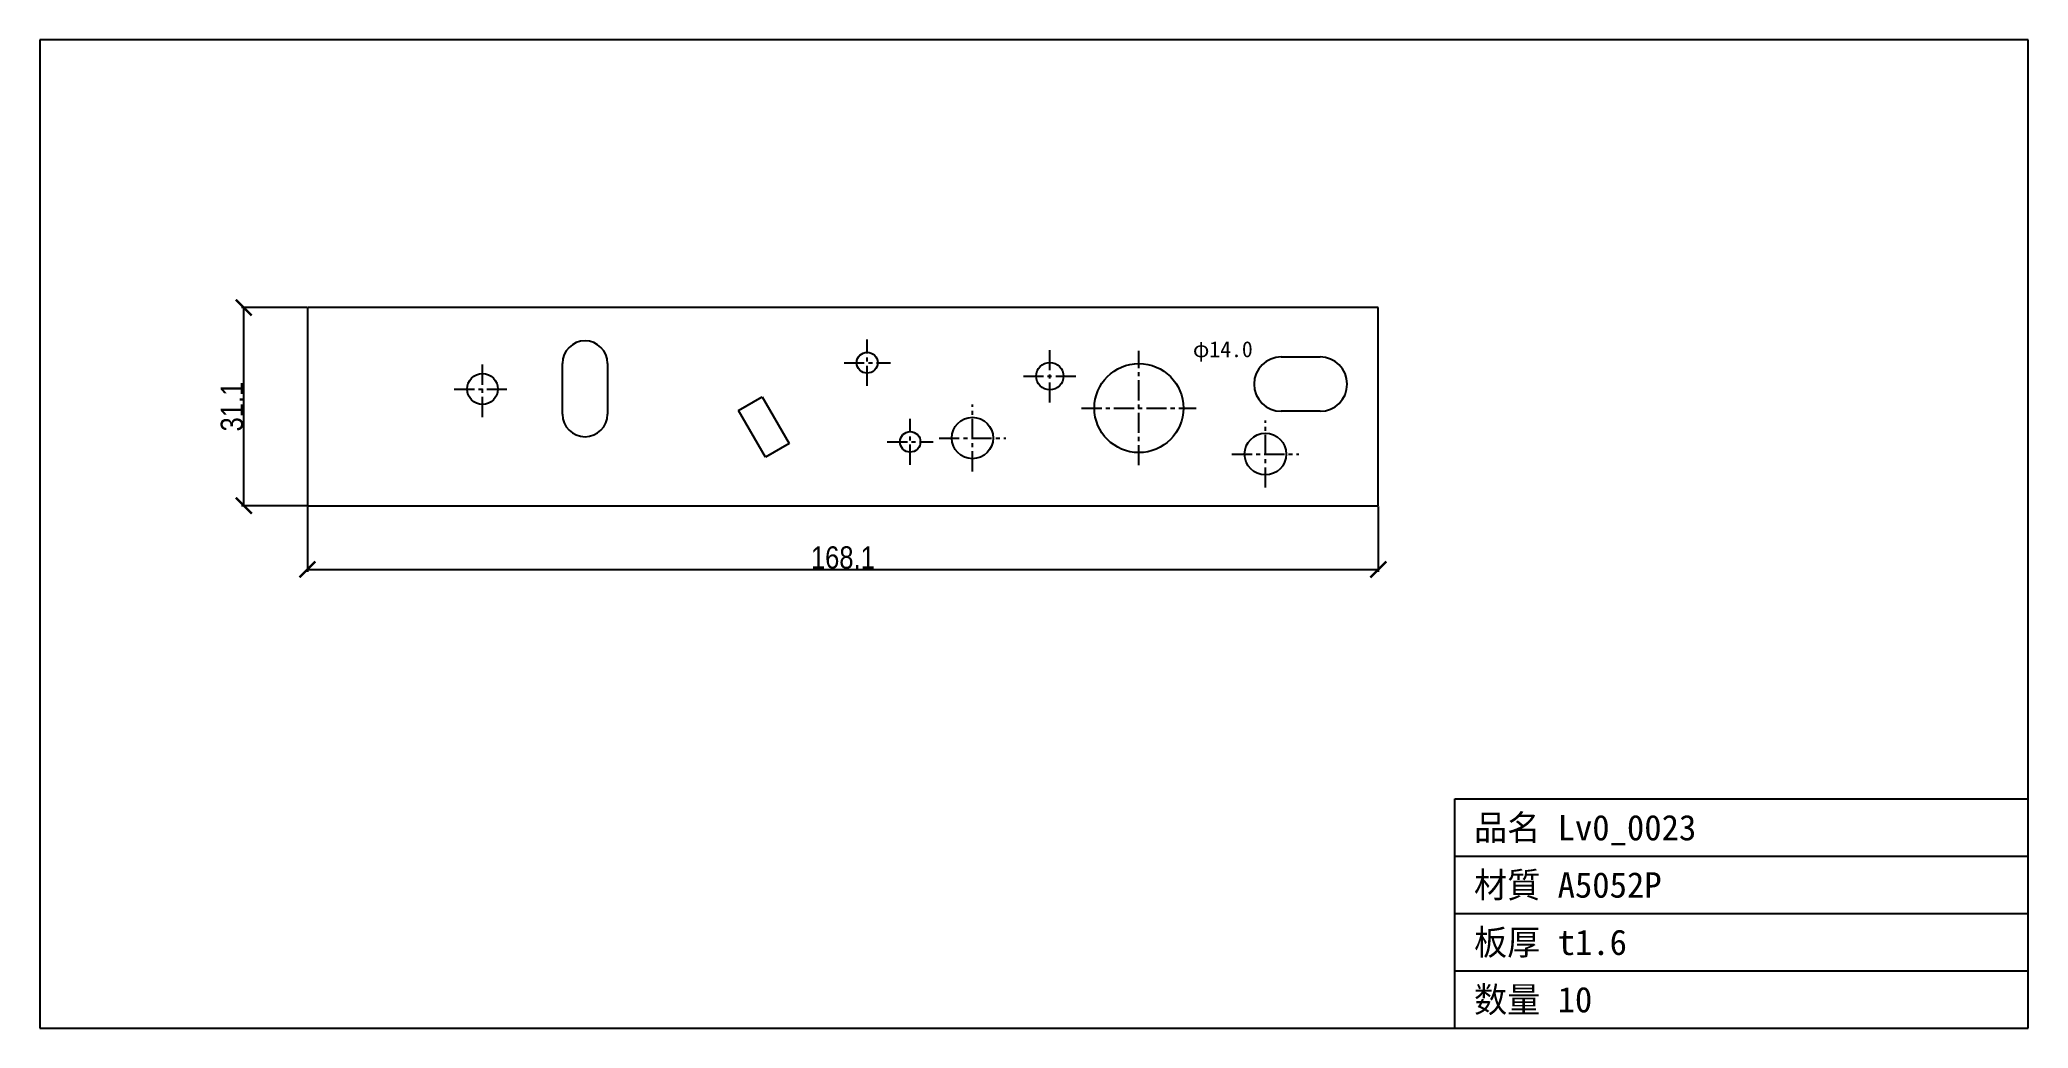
# Model space of a CAD drawing. Header units: millimetres. Extents: x -42 to 270, y -82 to 73.
import ezdxf

# ---------------------------------------------------------------- set-up
doc = ezdxf.new("R2010")
doc.units = ezdxf.units.MM
doc.linetypes.add('CENTER', pattern=[5.08, 3.175, -0.635, 0.635, -0.635])
for name, color, linetype in [('CENTER', 7, 'Continuous'), ('CUT', 7, 'Continuous'), ('DIM', 7, 'Continuous'), ('FRAME', 7, 'Continuous'), ('TEXT', 7, 'Continuous')]:
    doc.layers.add(name, color=color, linetype=linetype)
doc.styles.add('OpenSansCondensed-Light', font='OpenSansCondensed-Light.ttf')
doc.dimstyles.new('EZDXF', dxfattribs={"dimtxt": 0.25, "dimasz": 0.175, "dimexe": 0.375, "dimexo": 0.125, "dimgap": 0.1, "dimtad": 1, "dimlfac": 100, "dimzin": 12, "dimdsep": 46, "dimtxsty": 'OpenSansCondensed-Light', "dimblk": 'ARCHTICK', "dimcen": 2.5, "dimazin": 3, "dimtfac": 0.5, "dimtmove": 2, "dimatfit": 3})

# ---------------------------------------------------------------- blocks, each defined once
blk = doc.blocks.new('_ARCHTICK')
at = {"color": 0, "linetype": 'BYBLOCK', "const_width": 0.15}
blk.add_lwpolyline([(-0.5, -0.5), (0.5, 0.5)], dxfattribs=at)

msp = doc.modelspace()

# ---------------------------------------------------------------- linework, layer by layer
at = {"layer": 'CENTER', "color": 1, "linetype": 'CENTER'}
for p, q in [((87.87, 18.81), (87.87, 26.08)), ((27.47, 13.9), (27.47, 22.73)), ((84.24, 22.45), (91.51, 22.45)), ((116.54, 16.18), (116.54, 24.49)), ((130.52, 6.35), (130.52, 24.32)), ((112.38, 20.34), (120.69, 20.34)), ((23.05, 18.32), (31.88, 18.32)), ((104.39, 5.39), (104.39, 15.88)), ((94.62, 6.41), (94.62, 13.64)), ((121.53, 15.33), (139.5, 15.33)), ((150.38, 2.85), (150.38, 13.38)), ((91, 10.02), (98.23, 10.02)), ((99.15, 10.63), (109.64, 10.63)), ((145.12, 8.11), (155.65, 8.11))]:
    msp.add_line(p, q, dxfattribs=at)
at = {"layer": 'CUT'}
for p, q in [((168.1, 31.12), (0, 31.12)), ((0, 31.12), (0, 0)), ((168.1, 0), (168.1, 31.12)), ((40.02, 14.38), (40.02, 22.34)), ((47.11, 22.34), (47.11, 14.38)), ((152.87, 23.36), (158.95, 23.36)), ((67.65, 14.95), (71.38, 17.11)), ((71.38, 17.11), (75.61, 9.78)), ((71.88, 7.63), (67.65, 14.95)), ((158.95, 14.82), (152.87, 14.82)), ((75.61, 9.78), (71.88, 7.63)), ((0, 0), (168.1, 0))]:
    msp.add_line(p, q, dxfattribs=at)
for centre, radius in [((87.87, 22.45), 1.64), ((116.54, 20.34), 2.15), ((130.52, 15.33), 6.99), ((27.47, 18.32), 2.42), ((104.39, 10.63), 3.25), ((94.62, 10.02), 1.61), ((150.38, 8.11), 3.27)]:
    msp.add_circle(centre, radius, dxfattribs=at)
for centre, radius, start, end in [((43.57, 22.34), 3.54, 0, 180), ((152.87, 19.09), 4.27, 90, -90), ((158.95, 19.09), 4.27, -90, 90), ((43.57, 14.38), 3.54, 180, 0)]:
    msp.add_arc(centre, radius, start, end, dxfattribs=at)
at = {"layer": 'FRAME'}
for p, q in [((270.13, 73.15), (-42.03, 73.15)), ((-42.03, 73.15), (-42.03, -82.03)), ((270.13, -82.03), (270.13, 73.15)), ((180.13, -82.03), (180.13, -46.03)), ((180.13, -46.03), (270.13, -46.03)), ((180.13, -55.03), (270.13, -55.03)), ((180.13, -64.03), (270.13, -64.03)), ((180.13, -73.03), (270.13, -73.03)), ((-42.03, -82.03), (270.13, -82.03))]:
    msp.add_line(p, q, dxfattribs=at)

# ---------------------------------------------------------------- texts
at = {"layer": 'TEXT'}
for s, height, p in [('φ14.0', 2.5, (139, 23.32)), ('品名 Lv0_0023', 4, (183.13, -52.53)), ('材質 A5052P', 4, (183.13, -61.53)), ('板厚 t1.6', 4, (183.13, -70.53)), ('数量 10', 4, (183.13, -79.53))]:
    msp.add_text(s, height=height, dxfattribs=at).set_placement(p)

# ---------------------------------------------------------------- dimensions: what is measured, and where the dimension line sits
at = {"layer": 'DIM'}
msp.add_linear_dim(base=(-10, 0), p1=(0, 0), p2=(0, 31.12), angle=90, dimstyle='EZDXF', override={"dimtxt": 3.5, "dimasz": 2.5, "dimdec": 1, "dimlfac": 1}, dxfattribs=at).render()
msp.add_linear_dim(base=(0, -10), p1=(0, 0), p2=(168.1, 0), dimstyle='EZDXF', override={"dimtxt": 3.5, "dimasz": 2.5, "dimdec": 1, "dimlfac": 1}, dxfattribs=at).render()

doc.saveas('drawing.dxf')
